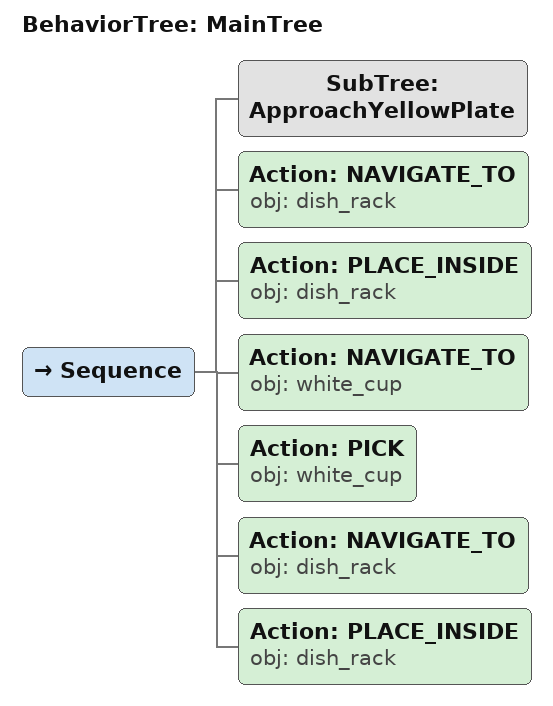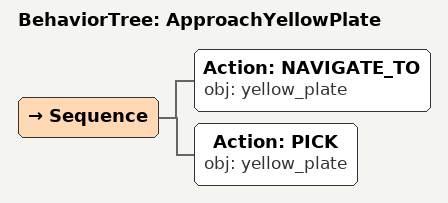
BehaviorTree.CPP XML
<root main_tree_to_execute="MainTree">
  <BehaviorTree ID="MainTree">
    <Sequence>
      <!-- Execute subtree ApproachYellowPlate -->
      <SubTree ID="ApproachYellowPlate" />
      <!-- Navigate to dish_rack -->
      <Action ID="NAVIGATE_TO" obj="dish_rack" />
      <!-- Place inside dish_rack -->
      <Action ID="PLACE_INSIDE" obj="dish_rack" />
      <!-- Navigate to white_cup -->
      <Action ID="NAVIGATE_TO" obj="white_cup" />
      <!-- Pick white_cup -->
      <Action ID="PICK" obj="white_cup" />
      <!-- Navigate to dish_rack -->
      <Action ID="NAVIGATE_TO" obj="dish_rack" />
      <!-- Place inside dish_rack -->
      <Action ID="PLACE_INSIDE" obj="dish_rack" />
    </Sequence>
  </BehaviorTree>
  <!-- Subtree definition ApproachYellowPlate -->
  <BehaviorTree ID="ApproachYellowPlate">
    <Sequence>
      <!-- Navigate to yellow_plate -->
      <Action ID="NAVIGATE_TO" obj="yellow_plate" />
      <!-- Pick yellow_plate -->
      <Action ID="PICK" obj="yellow_plate" />
    </Sequence>
  </BehaviorTree>
</root>
